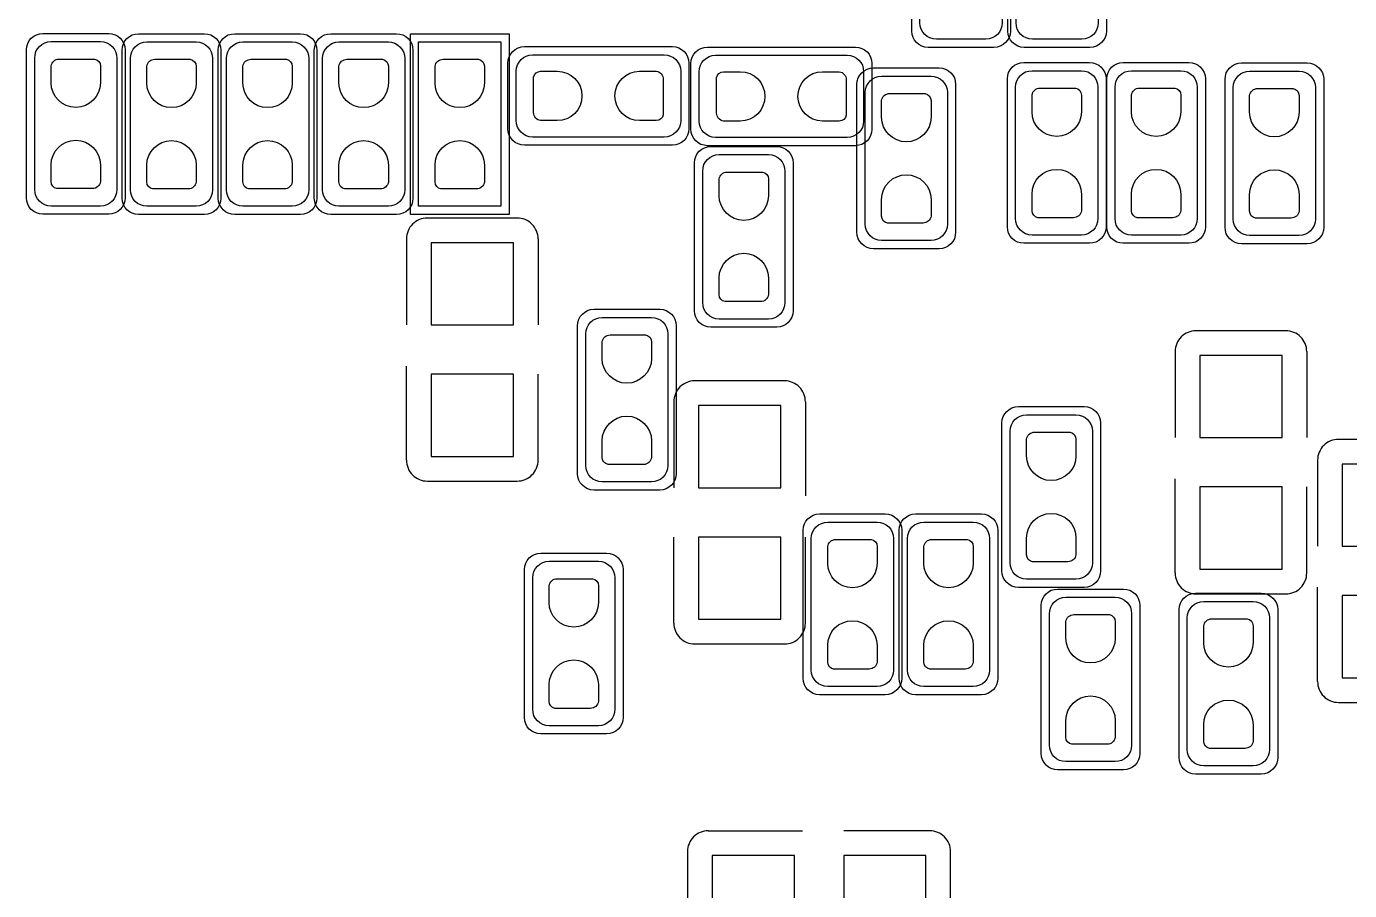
# Model space of a CAD drawing. Extents: x -52.7 to 26.5, y -6.9 to 31.2.
# Drawn here: x -25.22 to -17.17, y 2.78 to 8.04 of the extents above; entities that cross this region are included whole.
import ezdxf

# ---------------------------------------------------------------- set-up
doc = ezdxf.new("R2010")
doc.units = 0
doc.layers.add('PG_ASSEMBLY_BOTTOM', color=12, linetype='CONTINUOUS')
doc.layers.add('PIN_BOTTOM', color=5, linetype='CONTINUOUS')

msp = doc.modelspace()

# ---------------------------------------------------------------- linework, layer by layer
at = {"layer": 'PG_ASSEMBLY_BOTTOM'}
for points in [[(-19.282664, 8.85825), (-19.282664, 8.05815, -0.413794), (-19.382486, 7.958074), (-19.682714, 7.958074, -0.413794), (-19.782536, 8.05815), (-19.782536, 8.85825, -0.413794), (-19.682714, 8.958326), (-19.382486, 8.958326, -0.413794), (-19.282664, 8.85825)], [(-18.698464, 8.85825), (-18.698464, 8.05815, -0.413794), (-18.798286, 7.958074), (-19.098514, 7.958074, -0.413794), (-19.198336, 8.05815), (-19.198336, 8.85825, -0.413794), (-19.098514, 8.958326), (-18.798286, 8.958326, -0.413794), (-18.698464, 8.85825)], [(-25.215088, 7.893812, -0.414142), (-25.115012, 7.993634)], [(-24.715216, 7.993634, -0.414142), (-24.61514, 7.893812)], [(-24.633174, 7.892288, -0.414142), (-24.533098, 7.99211)], [(-24.133302, 7.99211, -0.414142), (-24.033226, 7.892288)], [(-24.048974, 7.892288, -0.414142), (-23.948898, 7.99211)], [(-23.549102, 7.99211, -0.414142), (-23.449026, 7.892288)], [(-23.464774, 7.892288, -0.414142), (-23.364698, 7.99211)], [(-22.964902, 7.99211, -0.414142), (-22.864826, 7.892288)], [(-19.732498, 7.90829, -0.414142), (-19.832574, 8.008112)], [(-19.232626, 8.008112, -0.414142), (-19.332702, 7.90829)], [(-19.148298, 7.90829, -0.414142), (-19.248374, 8.008112)], [(-18.648426, 8.008112, -0.414142), (-18.748502, 7.90829)], [(-24.665178, 7.843774), (-24.665178, 7.043674, -0.413794), (-24.765, 6.943598), (-25.065228, 6.943598, -0.413794), (-25.16505, 7.043674), (-25.16505, 7.843774, -0.413794), (-25.065228, 7.94385), (-24.765, 7.94385, -0.413794), (-24.665178, 7.843774)], [(-24.083264, 7.84225), (-24.083264, 7.04215, -0.413794), (-24.183086, 6.942074), (-24.483314, 6.942074, -0.413794), (-24.583136, 7.04215), (-24.583136, 7.84225, -0.413794), (-24.483314, 7.942326), (-24.183086, 7.942326, -0.413794), (-24.083264, 7.84225)], [(-23.499064, 7.84225), (-23.499064, 7.04215, -0.413794), (-23.598886, 6.942074), (-23.899114, 6.942074, -0.413794), (-23.998936, 7.04215), (-23.998936, 7.84225, -0.413794), (-23.899114, 7.942326), (-23.598886, 7.942326, -0.413794), (-23.499064, 7.84225)], [(-22.914864, 7.84225), (-22.914864, 7.04215, -0.413794), (-23.014686, 6.942074), (-23.314914, 6.942074, -0.413794), (-23.414736, 7.04215), (-23.414736, 7.84225, -0.413794), (-23.314914, 7.942326), (-23.014686, 7.942326, -0.413794), (-22.914864, 7.84225)], [(-22.28723, 7.813294, -0.414142), (-22.187408, 7.91337)], [(-21.287232, 7.91337, -0.414142), (-21.18741, 7.813294)], [(-21.17471, 7.810754, -0.414142), (-21.074888, 7.91083)], [(-20.174712, 7.91083, -0.414142), (-20.07489, 7.810754)], [(-21.33727, 7.36346), (-22.13737, 7.36346, -0.413794), (-22.237446, 7.463282), (-22.237446, 7.76351, -0.413794), (-22.13737, 7.863332), (-21.33727, 7.863332, -0.413794), (-21.237194, 7.76351), (-21.237194, 7.463282, -0.413794), (-21.33727, 7.36346)], [(-21.02485, 7.860792), (-20.22475, 7.860792, -0.413794), (-20.124674, 7.76097), (-20.124674, 7.460742, -0.413794), (-20.22475, 7.36092), (-21.02485, 7.36092, -0.413794), (-21.124926, 7.460742), (-21.124926, 7.76097, -0.413794), (-21.02485, 7.860792)], [(-19.250914, 7.717028, -0.414142), (-19.150838, 7.81685)], [(-18.751042, 7.81685, -0.414142), (-18.650966, 7.717028)], [(-18.646394, 7.717028, -0.414142), (-18.546318, 7.81685)], [(-18.146522, 7.81685, -0.414142), (-18.046446, 7.717028)], [(-17.927574, 7.714488, -0.414142), (-17.827498, 7.81431)], [(-17.427702, 7.81431, -0.414142), (-17.327626, 7.714488)], [(-20.165314, 7.684008, -0.414142), (-20.065238, 7.78383)], [(-20.115276, 6.83387), (-20.115276, 7.63397, -0.413794), (-20.015454, 7.734046), (-19.715226, 7.734046, -0.413794), (-19.615404, 7.63397), (-19.615404, 6.83387, -0.413794), (-19.715226, 6.733794), (-20.015454, 6.733794, -0.413794), (-20.115276, 6.83387)], [(-19.665442, 7.78383, -0.414142), (-19.565366, 7.684008)], [(-19.200876, 6.86689), (-19.200876, 7.66699, -0.413794), (-19.101054, 7.767066), (-18.800826, 7.767066, -0.413794), (-18.701004, 7.66699), (-18.701004, 6.86689, -0.413794), (-18.800826, 6.766814), (-19.101054, 6.766814, -0.413794), (-19.200876, 6.86689)], [(-18.596356, 6.86689), (-18.596356, 7.66699, -0.413794), (-18.496534, 7.767066), (-18.196306, 7.767066, -0.413794), (-18.096484, 7.66699), (-18.096484, 6.86689, -0.413794), (-18.196306, 6.766814), (-18.496534, 6.766814, -0.413794), (-18.596356, 6.86689)], [(-17.877536, 6.86435), (-17.877536, 7.66445, -0.413794), (-17.777714, 7.764526), (-17.477486, 7.764526, -0.413794), (-17.377664, 7.66445), (-17.377664, 6.86435, -0.413794), (-17.477486, 6.764274), (-17.777714, 6.764274, -0.413794), (-17.877536, 6.86435)], [(-22.187408, 7.313422, -0.414142), (-22.28723, 7.413498)], [(-21.18741, 7.413498, -0.414142), (-21.287232, 7.313422)], [(-21.074888, 7.310882, -0.414142), (-21.17471, 7.410958)], [(-20.07489, 7.410958, -0.414142), (-20.174712, 7.310882)], [(-21.153374, 7.206488, -0.414142), (-21.053298, 7.30631)], [(-21.103336, 6.35635), (-21.103336, 7.15645, -0.413794), (-21.003514, 7.256526), (-20.703286, 7.256526, -0.413794), (-20.603464, 7.15645), (-20.603464, 6.35635, -0.413794), (-20.703286, 6.256274), (-21.003514, 6.256274, -0.413794), (-21.103336, 6.35635)], [(-20.653502, 7.30631, -0.414142), (-20.553426, 7.206488)], [(-25.115012, 6.893814, -0.414142), (-25.215088, 6.993636)], [(-24.61514, 6.993636, -0.414142), (-24.715216, 6.893814)], [(-24.533098, 6.89229, -0.414142), (-24.633174, 6.992112)], [(-24.033226, 6.992112, -0.414142), (-24.133302, 6.89229)], [(-23.948898, 6.89229, -0.414142), (-24.048974, 6.992112)], [(-23.449026, 6.992112, -0.414142), (-23.549102, 6.89229)], [(-23.364698, 6.89229, -0.414142), (-23.464774, 6.992112)], [(-22.864826, 6.992112, -0.414142), (-22.964902, 6.89229)], [(-22.77745, 6.8707, 0.414247), (-22.90445, 6.7437)], [(-22.104096, 6.7437, 0.414247), (-22.231096, 6.8707)], [(-20.065238, 6.68401, -0.414142), (-20.165314, 6.783832)], [(-19.565366, 6.783832, -0.414142), (-19.665442, 6.68401)], [(-19.150838, 6.71703, -0.414142), (-19.250914, 6.816852)], [(-18.650966, 6.816852, -0.414142), (-18.751042, 6.71703)], [(-18.546318, 6.71703, -0.414142), (-18.646394, 6.816852)], [(-18.046446, 6.816852, -0.414142), (-18.146522, 6.71703)], [(-17.827498, 6.71449, -0.414142), (-17.927574, 6.814312)], [(-17.327626, 6.814312, -0.414142), (-17.427702, 6.71449)], [(-21.864574, 6.215888, -0.414142), (-21.764498, 6.31571)], [(-21.364702, 6.31571, -0.414142), (-21.264626, 6.215888)], [(-21.053298, 6.20649, -0.414142), (-21.153374, 6.306312)], [(-20.553426, 6.306312, -0.414142), (-20.653502, 6.20649)], [(-21.314664, 6.16585), (-21.314664, 5.36575, -0.413794), (-21.414486, 5.265674), (-21.714714, 5.265674, -0.413794), (-21.814536, 5.36575), (-21.814536, 6.16585, -0.413794), (-21.714714, 6.265926), (-21.414486, 6.265926, -0.413794), (-21.314664, 6.16585)], [(-18.10385, 6.1849, 0.414247), (-18.23085, 6.0579)], [(-17.430496, 6.0579, 0.414247), (-17.557496, 6.1849)], [(-21.152104, 5.8801, 0.414247), (-21.279104, 5.7531)], [(-20.47875, 5.7531, 0.414247), (-20.60575, 5.8801)], [(-19.283934, 5.624068, -0.414142), (-19.183858, 5.72389)], [(-18.784062, 5.72389, -0.414142), (-18.683986, 5.624068)], [(-18.734024, 5.57403), (-18.734024, 4.77393, -0.413794), (-18.833846, 4.673854), (-19.134074, 4.673854, -0.413794), (-19.233896, 4.77393), (-19.233896, 5.57403, -0.413794), (-19.134074, 5.674106), (-18.833846, 5.674106, -0.413794), (-18.734024, 5.57403)], [(-17.23771, 5.5245, 0.414247), (-17.36471, 5.3975)], [(-22.90445, 5.3975, 0.414247), (-22.77745, 5.2705)], [(-22.231096, 5.2705, 0.414247), (-22.104096, 5.3975)], [(-21.764498, 5.21589, -0.414142), (-21.864574, 5.315712)], [(-21.264626, 5.315712, -0.414142), (-21.364702, 5.21589)], [(-20.492974, 4.971288, -0.414142), (-20.392898, 5.07111)], [(-19.993102, 5.07111, -0.414142), (-19.893026, 4.971288)], [(-19.908774, 4.971288, -0.414142), (-19.808698, 5.07111)], [(-19.408902, 5.07111, -0.414142), (-19.308826, 4.971288)], [(-19.943064, 4.92125), (-19.943064, 4.12115, -0.413794), (-20.042886, 4.021074), (-20.343114, 4.021074, -0.413794), (-20.442936, 4.12115), (-20.442936, 4.92125, -0.413794), (-20.343114, 5.021326), (-20.042886, 5.021326, -0.413794), (-19.943064, 4.92125)], [(-19.358864, 4.92125), (-19.358864, 4.12115, -0.413794), (-19.458686, 4.021074), (-19.758914, 4.021074, -0.413794), (-19.858736, 4.12115), (-19.858736, 4.92125, -0.413794), (-19.758914, 5.021326), (-19.458686, 5.021326, -0.413794), (-19.358864, 4.92125)], [(-22.187154, 4.732528, -0.414142), (-22.087078, 4.83235)], [(-21.687282, 4.83235, -0.414142), (-21.587206, 4.732528)], [(-21.637244, 4.68249), (-21.637244, 3.88239, -0.413794), (-21.737066, 3.782314), (-22.037294, 3.782314, -0.413794), (-22.137116, 3.88239), (-22.137116, 4.68249, -0.413794), (-22.037294, 4.782566), (-21.737066, 4.782566, -0.413794), (-21.637244, 4.68249)], [(-19.183858, 4.62407, -0.414142), (-19.283934, 4.723892)], [(-18.683986, 4.723892, -0.414142), (-18.784062, 4.62407)], [(-18.23085, 4.7117, 0.414247), (-18.10385, 4.5847)], [(-17.557496, 4.5847, 0.414247), (-17.430496, 4.7117)], [(-19.045174, 4.514088, -0.414142), (-18.945098, 4.61391)], [(-18.545302, 4.61391, -0.414142), (-18.445226, 4.514088)], [(-18.206974, 4.488688, -0.414142), (-18.106898, 4.58851)], [(-17.707102, 4.58851, -0.414142), (-17.607026, 4.488688)], [(-18.495264, 4.46405), (-18.495264, 3.66395, -0.413794), (-18.595086, 3.563874), (-18.895314, 3.563874, -0.413794), (-18.995136, 3.66395), (-18.995136, 4.46405, -0.413794), (-18.895314, 4.564126), (-18.595086, 4.564126, -0.413794), (-18.495264, 4.46405)], [(-18.156936, 3.63855), (-18.156936, 4.43865, -0.413794), (-18.057114, 4.538726), (-17.756886, 4.538726, -0.413794), (-17.657064, 4.43865), (-17.657064, 3.63855, -0.413794), (-17.756886, 3.538474), (-18.057114, 3.538474, -0.413794), (-18.156936, 3.63855)], [(-21.279104, 4.4069, 0.414247), (-21.152104, 4.2799)], [(-20.60575, 4.2799, 0.414247), (-20.47875, 4.4069)], [(-20.392898, 3.97129, -0.414142), (-20.492974, 4.071112)], [(-19.893026, 4.071112, -0.414142), (-19.993102, 3.97129)], [(-19.808698, 3.97129, -0.414142), (-19.908774, 4.071112)], [(-19.308826, 4.071112, -0.414142), (-19.408902, 3.97129)], [(-17.36471, 4.0513, 0.414247), (-17.23771, 3.9243)], [(-22.087078, 3.73253, -0.414142), (-22.187154, 3.832352)], [(-21.587206, 3.832352, -0.414142), (-21.687282, 3.73253)], [(-18.945098, 3.51409, -0.414142), (-19.045174, 3.613912)], [(-18.445226, 3.613912, -0.414142), (-18.545302, 3.51409)], [(-18.106898, 3.48869, -0.414142), (-18.206974, 3.588512)], [(-17.607026, 3.588512, -0.414142), (-17.707102, 3.48869)], [(-21.0693, 3.14325, 0.414247), (-21.1963, 3.01625)], [(-19.5961, 3.01625, 0.414247), (-19.7231, 3.14325)]]:
    msp.add_lwpolyline(points, format="xyb", dxfattribs=at)
for points in [[(-19.832574, 8.008112), (-19.832574, 8.908288)], [(-19.248374, 8.008112), (-19.248374, 8.908288)], [(-19.232626, 8.908288), (-19.232626, 8.008112)], [(-18.648426, 8.908288), (-18.648426, 8.008112)], [(-25.115012, 7.993634), (-24.715216, 7.993634)], [(-24.533098, 7.99211), (-24.133302, 7.99211)], [(-23.948898, 7.99211), (-23.549102, 7.99211)], [(-23.364698, 7.99211), (-22.964902, 7.99211)], [(-25.215088, 6.993636), (-25.215088, 7.893812)], [(-24.633174, 6.992112), (-24.633174, 7.892288)], [(-24.61514, 7.893812), (-24.61514, 6.993636)], [(-24.048974, 6.992112), (-24.048974, 7.892288)], [(-24.033226, 7.892288), (-24.033226, 6.992112)], [(-23.464774, 6.992112), (-23.464774, 7.892288)], [(-23.449026, 7.892288), (-23.449026, 6.992112)], [(-22.864826, 7.892288), (-22.864826, 6.992112)], [(-22.830536, 6.942074), (-22.830536, 7.942326), (-22.330664, 7.942326), (-22.330664, 6.942074), (-22.830536, 6.942074)], [(-22.187408, 7.91337), (-21.287232, 7.91337)], [(-21.074888, 7.91083), (-20.174712, 7.91083)], [(-19.332702, 7.90829), (-19.732498, 7.90829)], [(-18.748502, 7.90829), (-19.148298, 7.90829)], [(-22.28723, 7.413498), (-22.28723, 7.813294)], [(-21.18741, 7.813294), (-21.18741, 7.413498)], [(-21.17471, 7.410958), (-21.17471, 7.810754)], [(-20.07489, 7.810754), (-20.07489, 7.410958)], [(-19.150838, 7.81685), (-18.751042, 7.81685)], [(-18.546318, 7.81685), (-18.146522, 7.81685)], [(-17.827498, 7.81431), (-17.427702, 7.81431)], [(-20.065238, 7.78383), (-19.665442, 7.78383)], [(-20.165314, 6.783832), (-20.165314, 7.684008)], [(-19.565366, 7.684008), (-19.565366, 6.783832)], [(-19.250914, 6.816852), (-19.250914, 7.717028)], [(-18.650966, 7.717028), (-18.650966, 6.816852)], [(-18.646394, 6.816852), (-18.646394, 7.717028)], [(-18.046446, 7.717028), (-18.046446, 6.816852)], [(-17.927574, 6.814312), (-17.927574, 7.714488)], [(-17.327626, 7.714488), (-17.327626, 6.814312)], [(-21.287232, 7.313422), (-22.187408, 7.313422)], [(-20.174712, 7.310882), (-21.074888, 7.310882)], [(-21.053298, 7.30631), (-20.653502, 7.30631)], [(-21.153374, 6.306312), (-21.153374, 7.206488)], [(-20.553426, 7.206488), (-20.553426, 6.306312)], [(-24.715216, 6.893814), (-25.115012, 6.893814)], [(-24.133302, 6.89229), (-24.533098, 6.89229)], [(-23.549102, 6.89229), (-23.948898, 6.89229)], [(-22.964902, 6.89229), (-23.364698, 6.89229)], [(-22.231096, 6.8707), (-22.77745, 6.8707)], [(-22.90445, 6.7437), (-22.90445, 6.220714)], [(-22.104096, 6.7437), (-22.10435, 6.220714)], [(-19.665442, 6.68401), (-20.065238, 6.68401)], [(-18.751042, 6.71703), (-19.150838, 6.71703)], [(-18.146522, 6.71703), (-18.546318, 6.71703)], [(-17.427702, 6.71449), (-17.827498, 6.71449)], [(-21.764498, 6.31571), (-21.364702, 6.31571)], [(-21.864574, 5.315712), (-21.864574, 6.215888)], [(-21.264626, 6.215888), (-21.264626, 5.315712)], [(-20.653502, 6.20649), (-21.053298, 6.20649)], [(-17.557496, 6.1849), (-18.10385, 6.1849)], [(-18.23085, 6.0579), (-18.23085, 5.534914)], [(-17.430496, 6.0579), (-17.43075, 5.534914)], [(-22.90445, 5.3975), (-22.90445, 5.970524)], [(-22.104096, 5.3975), (-22.10435, 5.920486)], [(-20.60575, 5.8801), (-21.152104, 5.8801)], [(-21.279104, 5.7531), (-21.27885, 5.230114)], [(-20.47875, 5.7531), (-20.47875, 5.180076)], [(-19.183858, 5.72389), (-18.784062, 5.72389)], [(-19.283934, 4.723892), (-19.283934, 5.624068)], [(-18.683986, 5.624068), (-18.683986, 4.723892)], [(-16.691356, 5.5245), (-17.23771, 5.5245)], [(-17.36471, 5.3975), (-17.36471, 4.874514)], [(-22.77745, 5.2705), (-22.231096, 5.2705)], [(-18.23085, 4.7117), (-18.23085, 5.284724)], [(-17.430496, 4.7117), (-17.43075, 5.234686)], [(-21.364702, 5.21589), (-21.764498, 5.21589)], [(-20.392898, 5.07111), (-19.993102, 5.07111)], [(-19.808698, 5.07111), (-19.408902, 5.07111)], [(-21.279104, 4.4069), (-21.27885, 4.929886)], [(-20.492974, 4.071112), (-20.492974, 4.971288)], [(-20.47875, 4.4069), (-20.47875, 4.929886)], [(-19.908774, 4.071112), (-19.908774, 4.971288)], [(-19.893026, 4.971288), (-19.893026, 4.071112)], [(-19.308826, 4.971288), (-19.308826, 4.071112)], [(-22.087078, 4.83235), (-21.687282, 4.83235)], [(-22.187154, 3.832352), (-22.187154, 4.732528)], [(-21.587206, 4.732528), (-21.587206, 3.832352)], [(-18.784062, 4.62407), (-19.183858, 4.62407)], [(-18.945098, 4.61391), (-18.545302, 4.61391)], [(-18.106898, 4.58851), (-17.707102, 4.58851)], [(-17.36471, 4.0513), (-17.36471, 4.624324)], [(-19.045174, 3.613912), (-19.045174, 4.514088)], [(-18.445226, 4.514088), (-18.445226, 3.613912)], [(-18.10385, 4.5847), (-17.557496, 4.5847)], [(-18.206974, 3.588512), (-18.206974, 4.488688)], [(-17.607026, 4.488688), (-17.607026, 3.588512)], [(-21.152104, 4.2799), (-20.60575, 4.2799)], [(-19.993102, 3.97129), (-20.392898, 3.97129)], [(-19.408902, 3.97129), (-19.808698, 3.97129)], [(-17.23771, 3.9243), (-16.691356, 3.9243)], [(-21.687282, 3.73253), (-22.087078, 3.73253)], [(-18.545302, 3.51409), (-18.945098, 3.51409)], [(-17.707102, 3.48869), (-18.106898, 3.48869)], [(-21.0693, 3.14325), (-20.496276, 3.14325)], [(-19.7231, 3.14325), (-20.246086, 3.14325)], [(-21.1963, 3.01625), (-21.1963, 2.469896)], [(-19.5961, 2.469896), (-19.5961, 3.01625)]]:
    msp.add_lwpolyline(points, dxfattribs=at)
msp.add_lwpolyline([(-22.880574, 6.89229), (-22.880574, 7.99211), (-22.280626, 7.99211), (-22.280626, 6.89229)], close=True, dxfattribs=at)
at = {"layer": 'PIN_BOTTOM'}
for points in [[(-25.065228, 7.693914), (-25.065228, 7.795514, -0.375524), (-25.016714, 7.837932), (-24.800814, 7.837932, -0.365699), (-24.765, 7.795514), (-24.765, 7.693914, -0.999521)], [(-24.483314, 7.69239), (-24.483314, 7.79399, -0.375524), (-24.4348, 7.836408), (-24.2189, 7.836408, -0.365699), (-24.183086, 7.79399), (-24.183086, 7.69239, -0.999521)], [(-23.899114, 7.69239), (-23.899114, 7.79399, -0.375524), (-23.8506, 7.836408), (-23.6347, 7.836408, -0.365699), (-23.598886, 7.79399), (-23.598886, 7.69239, -0.999521)], [(-23.314914, 7.69239), (-23.314914, 7.79399, -0.375524), (-23.2664, 7.836408), (-23.0505, 7.836408, -0.365699), (-23.014686, 7.79399), (-23.014686, 7.69239, -0.999521)], [(-22.730714, 7.69239), (-22.730714, 7.79399, -0.375524), (-22.6822, 7.836408), (-22.4663, 7.836408, -0.365699), (-22.430486, 7.79399), (-22.430486, 7.69239, -0.999521)], [(-21.98751, 7.463282), (-22.08911, 7.463282, -0.375524), (-22.131528, 7.511796), (-22.131528, 7.727696, -0.365699), (-22.08911, 7.76351), (-21.98751, 7.76351, -0.999521)], [(-21.48713, 7.76351), (-21.38553, 7.76351, -0.375524), (-21.343112, 7.714996), (-21.343112, 7.499096, -0.365699), (-21.38553, 7.463282), (-21.48713, 7.463282, -0.999521)], [(-20.87499, 7.460742), (-20.97659, 7.460742, -0.375524), (-21.019008, 7.509256), (-21.019008, 7.725156, -0.365699), (-20.97659, 7.76097), (-20.87499, 7.76097, -0.999521)], [(-20.37461, 7.76097), (-20.27301, 7.76097, -0.375524), (-20.230592, 7.712456), (-20.230592, 7.496556, -0.365699), (-20.27301, 7.460742), (-20.37461, 7.460742, -0.999521)], [(-19.101054, 7.51713), (-19.101054, 7.61873, -0.375524), (-19.05254, 7.661148), (-18.83664, 7.661148, -0.365699), (-18.800826, 7.61873), (-18.800826, 7.51713, -0.999521)], [(-18.496534, 7.51713), (-18.496534, 7.61873, -0.375524), (-18.44802, 7.661148), (-18.23212, 7.661148, -0.365699), (-18.196306, 7.61873), (-18.196306, 7.51713, -0.999521)], [(-17.777714, 7.51459), (-17.777714, 7.61619, -0.375524), (-17.7292, 7.658608), (-17.5133, 7.658608, -0.365699), (-17.477486, 7.61619), (-17.477486, 7.51459, -0.999521)], [(-20.015454, 7.48411), (-20.015454, 7.58571, -0.375524), (-19.96694, 7.628128), (-19.75104, 7.628128, -0.365699), (-19.715226, 7.58571), (-19.715226, 7.48411, -0.999521)], [(-24.765, 7.193534), (-24.765, 7.091934, -0.375524), (-24.813514, 7.049516), (-25.029414, 7.049516, -0.365699), (-25.065228, 7.091934), (-25.065228, 7.193534, -0.999521)], [(-24.183086, 7.19201), (-24.183086, 7.09041, -0.375524), (-24.2316, 7.047992), (-24.4475, 7.047992, -0.365699), (-24.483314, 7.09041), (-24.483314, 7.19201, -0.999521)], [(-23.598886, 7.19201), (-23.598886, 7.09041, -0.375524), (-23.6474, 7.047992), (-23.8633, 7.047992, -0.365699), (-23.899114, 7.09041), (-23.899114, 7.19201, -0.999521)], [(-23.014686, 7.19201), (-23.014686, 7.09041, -0.375524), (-23.0632, 7.047992), (-23.2791, 7.047992, -0.365699), (-23.314914, 7.09041), (-23.314914, 7.19201, -0.999521)], [(-22.430486, 7.19201), (-22.430486, 7.09041, -0.375524), (-22.479, 7.047992), (-22.6949, 7.047992, -0.365699), (-22.730714, 7.09041), (-22.730714, 7.19201, -0.999521)], [(-18.800826, 7.01675), (-18.800826, 6.91515, -0.375524), (-18.84934, 6.872732), (-19.06524, 6.872732, -0.365699), (-19.101054, 6.91515), (-19.101054, 7.01675, -0.999521)], [(-18.196306, 7.01675), (-18.196306, 6.91515, -0.375524), (-18.24482, 6.872732), (-18.46072, 6.872732, -0.365699), (-18.496534, 6.91515), (-18.496534, 7.01675, -0.999521)], [(-17.477486, 7.01421), (-17.477486, 6.91261, -0.375524), (-17.526, 6.870192), (-17.7419, 6.870192, -0.365699), (-17.777714, 6.91261), (-17.777714, 7.01421, -0.999521)], [(-21.003514, 7.00659), (-21.003514, 7.10819, -0.375524), (-20.955, 7.150608), (-20.7391, 7.150608, -0.365699), (-20.703286, 7.10819), (-20.703286, 7.00659, -0.999521)], [(-19.715226, 6.98373), (-19.715226, 6.88213, -0.375524), (-19.76374, 6.839712), (-19.97964, 6.839712, -0.365699), (-20.015454, 6.88213), (-20.015454, 6.98373, -0.999521)], [(-20.703286, 6.50621), (-20.703286, 6.40461, -0.375524), (-20.7518, 6.362192), (-20.9677, 6.362192, -0.365699), (-21.003514, 6.40461), (-21.003514, 6.50621, -0.999521)], [(-21.714714, 6.01599), (-21.714714, 6.11759, -0.375524), (-21.6662, 6.160008), (-21.4503, 6.160008, -0.365699), (-21.414486, 6.11759), (-21.414486, 6.01599, -0.999521)], [(-21.414486, 5.51561), (-21.414486, 5.41401, -0.375524), (-21.463, 5.371592), (-21.6789, 5.371592, -0.365699), (-21.714714, 5.41401), (-21.714714, 5.51561, -0.999521)], [(-19.134074, 5.42417), (-19.134074, 5.52577, -0.375524), (-19.08556, 5.568188), (-18.86966, 5.568188, -0.365699), (-18.833846, 5.52577), (-18.833846, 5.42417, -0.999521)], [(-18.833846, 4.92379), (-18.833846, 4.82219, -0.375524), (-18.88236, 4.779772), (-19.09826, 4.779772, -0.365699), (-19.134074, 4.82219), (-19.134074, 4.92379, -0.999521)], [(-20.343114, 4.77139), (-20.343114, 4.87299, -0.375524), (-20.2946, 4.915408), (-20.0787, 4.915408, -0.365699), (-20.042886, 4.87299), (-20.042886, 4.77139, -0.999521)], [(-19.758914, 4.77139), (-19.758914, 4.87299, -0.375524), (-19.7104, 4.915408), (-19.4945, 4.915408, -0.365699), (-19.458686, 4.87299), (-19.458686, 4.77139, -0.999521)], [(-22.037294, 4.53263), (-22.037294, 4.63423, -0.375524), (-21.98878, 4.676648), (-21.77288, 4.676648, -0.365699), (-21.737066, 4.63423), (-21.737066, 4.53263, -0.999521)], [(-18.895314, 4.31419), (-18.895314, 4.41579, -0.375524), (-18.8468, 4.458208), (-18.6309, 4.458208, -0.365699), (-18.595086, 4.41579), (-18.595086, 4.31419, -0.999521)], [(-18.057114, 4.28879), (-18.057114, 4.39039, -0.375524), (-18.0086, 4.432808), (-17.7927, 4.432808, -0.365699), (-17.756886, 4.39039), (-17.756886, 4.28879, -0.999521)], [(-20.042886, 4.27101), (-20.042886, 4.16941, -0.375524), (-20.0914, 4.126992), (-20.3073, 4.126992, -0.365699), (-20.343114, 4.16941), (-20.343114, 4.27101, -0.999521)], [(-19.458686, 4.27101), (-19.458686, 4.16941, -0.375524), (-19.5072, 4.126992), (-19.7231, 4.126992, -0.365699), (-19.758914, 4.16941), (-19.758914, 4.27101, -0.999521)], [(-21.737066, 4.03225), (-21.737066, 3.93065, -0.375524), (-21.78558, 3.888232), (-22.00148, 3.888232, -0.365699), (-22.037294, 3.93065), (-22.037294, 4.03225, -0.999521)], [(-18.595086, 3.81381), (-18.595086, 3.71221, -0.375524), (-18.6436, 3.669792), (-18.8595, 3.669792, -0.365699), (-18.895314, 3.71221), (-18.895314, 3.81381, -0.999521)], [(-17.756886, 3.78841), (-17.756886, 3.68681, -0.375524), (-17.8054, 3.644392), (-18.0213, 3.644392, -0.365699), (-18.057114, 3.68681), (-18.057114, 3.78841, -0.999521)]]:
    msp.add_lwpolyline(points, format="xyb", close=True, dxfattribs=at)
for points in [[(-22.254337, 6.720713), (-22.754463, 6.720713), (-22.754463, 6.220587), (-22.254337, 6.220587)], [(-17.580737, 6.034913), (-18.080863, 6.034913), (-18.080863, 5.534787), (-17.580737, 5.534787)], [(-22.254337, 5.920613), (-22.754463, 5.920613), (-22.754463, 5.420487), (-22.254337, 5.420487)], [(-21.128863, 5.229987), (-20.628737, 5.229987), (-20.628737, 5.730113), (-21.128863, 5.730113)], [(-16.714597, 5.374513), (-17.214723, 5.374513), (-17.214723, 4.874387), (-16.714597, 4.874387)], [(-17.580737, 5.234813), (-18.080863, 5.234813), (-18.080863, 4.734687), (-17.580737, 4.734687)], [(-21.128863, 4.429887), (-20.628737, 4.429887), (-20.628737, 4.930013), (-21.128863, 4.930013)], [(-16.714597, 4.574413), (-17.214723, 4.574413), (-17.214723, 4.074287), (-16.714597, 4.074287)], [(-20.54606, 2.49301), (-20.54606, 2.993136), (-21.046186, 2.993136), (-21.046186, 2.49301)], [(-19.74596, 2.49301), (-19.74596, 2.993136), (-20.246086, 2.993136), (-20.246086, 2.49301)]]:
    msp.add_lwpolyline(points, close=True, dxfattribs=at)

doc.saveas('drawing.dxf')
